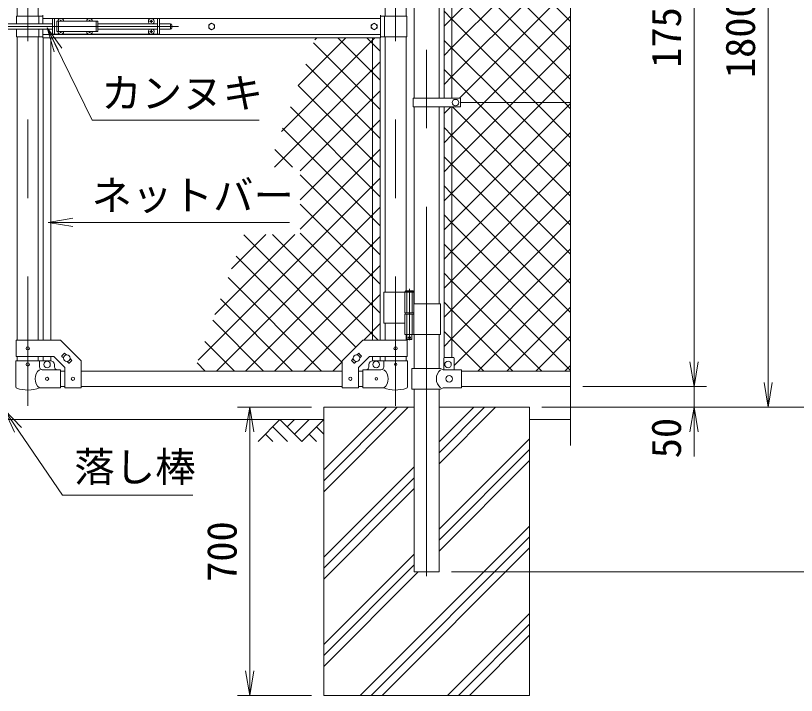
# Model space of a CAD drawing. Units: millimetres, scale not verified. Extents: x -6300 to 6300, y -4455 to 4455.
# Drawn here: x 2110 to 4008, y -1340 to 311 of the extents above; entities that cross this region are included whole.
import ezdxf
from ezdxf.enums import TextEntityAlignment as Align

# ---------------------------------------------------------------- set-up
doc = ezdxf.new("R2010")
doc.units = ezdxf.units.MM
doc.header["$LTSCALE"] = 30
doc.linetypes.add('DASHED', pattern=[7.5, 6, -1.5])
doc.linetypes.add('USER1', pattern=[50.8, 31.75, -6.35, 6.35, -6.35])
for name, color, linetype, lineweight in [('0-1_D-BMK', 2, 'USER1', 13), ('0-2_D-STR1', 1, 'Continuous', 18), ('0-3_D-STR3', 3, 'Continuous', 13), ('0-4_D-DCR-HCH', 7, 'Continuous', 9), ('0-5_D-BGD', 7, 'Continuous', 9), ('0-6_D-STR4', 7, 'Continuous', 9), ('0-7_D-STR-DIM', 7, 'Continuous', 9), ('0-8_0', 7, 'Continuous', 9), ('0-9_D-STR-TXT', 7, 'Continuous', 9), ('0-A_D-STR2', 7, 'Continuous', 9)]:
    doc.layers.add(name, color=color, linetype=linetype, lineweight=lineweight)
doc.styles.add('ＭＳ ゴシック', font='')
doc.styles.get('ＭＳ ゴシック').set_extended_font_data('MS Gothic')

# ---------------------------------------------------------------- blocks, each defined once
blk = doc.blocks.new('_Open')
at = {"layer": '0-8_0'}
blk.add_line((-30, 5), (0, 0), dxfattribs=at)
blk.add_lwpolyline([(-30, -5), (0, 0), (-30, 0)], dxfattribs=at)

msp = doc.modelspace()

# ---------------------------------------------------------------- linework, layer by layer
at = {"layer": '0-1_D-BMK'}
for p, q in [((3108.84, 2894.97), (3108.84, -1050.85)), ((2139.24, 1201.46), (2139.24, -636.94)), ((3033.44, 1201.46), (3033.44, -636.94)), ((1881.37, 284.73), (2505.82, 284.73)), ((3067, -352.86), (3067, -477.74)), ((3063.38, -470.77), (3070.63, -470.77))]:
    msp.add_line(p, q, dxfattribs=at)
at = {"layer": '0-2_D-STR1'}
for p, q in [((2113.84, 981.68), (2113.84, 309.73)), ((2164.64, 981.68), (2164.64, 309.73)), ((3008.04, 930.23), (3008.04, 309.73)), ((3058.84, 902.23), (3058.84, 309.73)), ((3078.59, 779.23), (3078.59, 110.23)), ((3139.09, 779.23), (3139.09, 110.23)), ((2113.84, 259.73), (2113.84, -477.22)), ((2164.64, 259.73), (2164.64, -477.22)), ((3008.04, 259.73), (3008.04, -360.77)), ((3058.84, 259.73), (3058.84, -357.77)), ((3078.59, 89.23), (3078.59, -388.77)), ((3139.09, 89.23), (3139.09, -388.77)), ((3008.04, -435.77), (3008.04, -477.22)), ((3058.84, -463.77), (3058.84, -477.22)), ((3078.59, -463.77), (3078.59, -546.17)), ((3139.09, -463.77), (3139.09, -546.17)), ((2113.84, -517.22), (2113.84, -527.27)), ((2164.64, -517.22), (2164.64, -527.27)), ((3008.04, -517.22), (3008.04, -527.27)), ((3058.84, -517.22), (3058.84, -527.27)), ((2229.24, -552.27), (2219.24, -552.27)), ((2903.44, -552.27), (2269.24, -552.27)), ((2953.44, -552.27), (2943.44, -552.27)), ((3193.84, -552.27), (3458.84, -552.27)), ((2229.24, -590.27), (2219.24, -590.27)), ((2903.44, -590.27), (2269.24, -590.27)), ((2953.44, -590.27), (2943.44, -590.27)), ((3078.59, -596.17), (3078.59, -1040.27)), ((3139.09, -596.17), (3139.09, -1040.27)), ((3193.84, -590.27), (3458.84, -590.27)), ((3078.59, -1040.27), (3139.09, -1040.27))]:
    msp.add_line(p, q, dxfattribs=at)
at = {"layer": '0-3_D-STR3'}
for p, q in [((3151.34, 779.23), (3151.34, 110.23)), ((3170.34, 779.23), (3170.34, 110.23)), ((2112.24, 309.73), (2112.24, 291.23)), ((2112.24, 309.73), (2176.34, 309.73)), ((2166.24, 309.73), (2166.24, 291.23)), ((2176.34, 291.23), (2176.34, 312.23)), ((2176.34, 304.23), (2996.34, 304.23)), ((2199.49, 303.73), (2199.49, 265.73)), ((2199.49, 303.73), (2216.89, 303.73)), ((2203.99, 303.73), (2203.99, 265.73)), ((2222.09, 303.73), (2286.89, 303.73)), ((2292.09, 303.73), (2459.49, 303.73)), ((2454.99, 303.73), (2454.99, 265.73)), ((2459.49, 303.73), (2459.49, 265.73)), ((2996.34, 257.23), (2996.34, 312.23)), ((3060.44, 309.73), (2996.34, 309.73)), ((3006.44, 309.73), (3006.44, 259.73)), ((3060.44, 309.73), (3060.44, 259.73)), ((2018.69, 291.23), (2199.49, 291.23)), ((2209.99, 297.23), (2209.99, 272.23)), ((2209.99, 297.23), (2309.99, 297.23)), ((2217.64, 297.64), (2216.34, 297.62)), ((2216.34, 297.62), (2216.34, 297.23)), ((2219.1, 300.38), (2219.07, 299.08)), ((2219.1, 300.38), (2219.89, 300.38)), ((2219.89, 300.38), (2219.91, 299.08)), ((2287.64, 297.64), (2286.34, 297.62)), ((2286.34, 297.62), (2286.34, 297.23)), ((2289.1, 300.38), (2289.07, 299.08)), ((2289.1, 300.38), (2289.89, 300.38)), ((2289.89, 300.38), (2289.91, 299.08)), ((2291.35, 297.64), (2292.64, 297.62)), ((2292.64, 297.62), (2292.64, 297.23)), ((2309.99, 297.23), (2309.99, 272.23)), ((2309.99, 291.23), (2454.99, 291.23)), ((2437.64, 297.64), (2436.34, 297.62)), ((2436.34, 297.62), (2436.34, 297.23)), ((2439.1, 300.38), (2439.07, 299.08)), ((2439.1, 294.08), (2439.07, 295.37)), ((2439.89, 300.38), (2439.1, 300.38)), ((2439.89, 294.08), (2439.1, 294.08)), ((2439.89, 300.38), (2439.91, 299.08)), ((2439.89, 294.08), (2439.91, 295.37)), ((2441.35, 296.81), (2442.64, 296.83)), ((2442.64, 296.83), (2442.64, 297.23)), ((2459.49, 291.23), (2486.49, 291.23)), ((2486.49, 291.23), (2486.49, 278.23)), ((2489.49, 288.23), (2489.49, 281.23)), ((2018.69, 278.23), (2199.49, 278.23)), ((2112.24, 278.23), (2112.24, 259.73)), ((2166.24, 278.23), (2166.24, 259.73)), ((2176.34, 257.23), (2176.34, 278.23)), ((2199.49, 265.73), (2216.89, 265.73)), ((2209.99, 272.23), (2309.99, 272.23)), ((2216.34, 271.83), (2216.34, 272.23)), ((2217.64, 271.81), (2216.34, 271.83)), ((2219.1, 269.08), (2219.07, 270.37)), ((2219.1, 269.08), (2219.89, 269.08)), ((2219.89, 269.08), (2219.91, 270.37)), ((2221.35, 271.81), (2222.64, 271.83)), ((2222.09, 265.73), (2286.89, 265.73)), ((2222.64, 271.83), (2222.64, 272.23)), ((2286.34, 271.83), (2286.34, 272.23)), ((2287.64, 271.81), (2286.34, 271.83)), ((2289.1, 269.08), (2289.07, 270.37)), ((2289.1, 269.08), (2289.89, 269.08)), ((2289.89, 269.08), (2289.91, 270.37)), ((2291.35, 271.81), (2292.64, 271.83)), ((2292.09, 265.73), (2459.49, 265.73)), ((2292.64, 271.83), (2292.64, 272.23)), ((2309.99, 278.23), (2454.99, 278.23)), ((2437.64, 272.64), (2436.34, 272.62)), ((2436.34, 272.62), (2436.34, 272.23)), ((2439.1, 275.38), (2439.07, 274.08)), ((2439.1, 269.08), (2439.07, 270.37)), ((2439.89, 275.38), (2439.1, 275.38)), ((2439.89, 269.08), (2439.1, 269.08)), ((2439.89, 275.38), (2439.91, 274.08)), ((2439.89, 269.08), (2439.91, 270.37)), ((2441.35, 272.64), (2442.64, 272.62)), ((2441.35, 271.81), (2442.64, 271.83)), ((2442.64, 272.62), (2442.64, 272.23)), ((2442.64, 271.83), (2442.64, 272.23)), ((2459.49, 278.23), (2486.49, 278.23)), ((2112.24, 259.73), (2176.34, 259.73)), ((2176.34, 265.23), (2996.34, 265.23)), ((2176.34, 257.23), (2996.34, 257.23)), ((2176.74, 257.23), (2176.74, -477.22)), ((2195.74, 257.23), (2195.74, -477.22)), ((2976.94, 257.23), (2976.94, -477.22)), ((2995.94, 257.23), (2995.94, -477.22)), ((3060.44, 259.73), (2996.34, 259.73)), ((3076.04, 110.23), (3076.04, 89.23)), ((3076.04, 110.23), (3190.84, 110.23)), ((3190.84, 110.23), (3190.84, 89.23)), ((3458.84, 99.73), (3190.84, 99.73)), ((3076.04, 89.23), (3190.84, 89.23)), ((3151.34, -519.85), (3151.34, 89.23)), ((3170.34, -519.17), (3170.34, 89.23)), ((3077, -358.77), (3057, -358.77)), ((3058, -357.77), (3076, -357.77)), ((3077, -358.77), (3076, -357.77)), ((3077, -358.77), (3077, -360.77)), ((3004.89, -360.77), (3004.89, -435.77)), ((3004.89, -360.77), (3077.8, -360.77)), ((3056.2, -360.77), (3056.2, -410.77)), ((3077.8, -360.77), (3077.8, -410.77)), ((3077.8, -388.77), (3142.14, -388.77)), ((3142.14, -388.77), (3142.14, -463.77)), ((3056.2, -410.77), (3077.8, -410.77)), ((3056.2, -413.77), (3077.8, -413.77)), ((3056.2, -413.77), (3056.2, -463.77)), ((3056.5, -410.77), (3056.5, -413.77)), ((3056.5, -413.77), (3077.5, -413.77)), ((3077.5, -410.77), (3077.5, -413.77)), ((3077.8, -413.77), (3077.8, -463.77)), ((3004.89, -435.77), (3056.09, -435.77)), ((3056.2, -463.77), (3142.14, -463.77)), ((3061, -463.77), (3061, -474.77)), ((2111.54, -517.22), (2111.54, -477.22)), ((3062, -475.77), (3061, -474.77)), ((3061.14, -517.22), (3061.14, -477.22)), ((3062, -475.77), (3072, -475.77)), ((3072, -475.77), (3073, -474.77)), ((2222.58, -515.21), (2228.23, -509.56)), ((2229.65, -509.56), (2233.36, -513.27)), ((2943.04, -509.56), (2939.32, -513.27)), ((2950.11, -515.21), (2944.45, -509.56)), ((2110.69, -527.27), (2167.79, -527.27)), ((2110.69, -527.27), (2110.69, -590.97)), ((2111.54, -517.22), (2202.67, -517.22)), ((2167.79, -527.27), (2167.79, -542.27)), ((2167.79, -527.27), (2194.24, -527.27)), ((2176.74, -517.22), (2176.74, -527.27)), ((2195.74, -517.22), (2195.74, -527.27)), ((2202.67, -517.22), (2229.24, -543.79)), ((2222.58, -516.63), (2226.29, -520.34)), ((2235.12, -529.18), (2238.84, -532.89)), ((2240.25, -532.89), (2245.91, -527.23)), ((2242.19, -522.1), (2245.91, -525.82)), ((2269.24, -593.47), (2269.24, -527.22)), ((2903.44, -593.47), (2903.44, -527.22)), ((2930.49, -522.1), (2926.78, -525.82)), ((2932.43, -532.89), (2926.78, -527.23)), ((2937.56, -529.18), (2933.85, -532.89)), ((2970.01, -517.22), (2943.44, -543.79)), ((2950.11, -516.63), (2946.39, -520.34)), ((3061.14, -517.22), (2970.01, -517.22)), ((2976.94, -517.22), (2976.94, -527.27)), ((3004.89, -527.27), (2978.44, -527.27)), ((2995.94, -517.22), (2995.94, -527.27)), ((3061.99, -527.27), (3004.89, -527.27)), ((3004.89, -527.27), (3004.89, -542.27)), ((3061.99, -527.27), (3061.99, -590.97)), ((3150.84, -521.17), (3150.84, -549.17)), ((3152.84, -519.17), (3173.84, -519.17)), ((3175.84, -521.17), (3175.84, -549.17)), ((2219.24, -549.27), (2174.79, -549.27)), ((2204.24, -542.27), (2204.24, -537.27)), ((2219.24, -593.27), (2219.24, -549.27)), ((2229.24, -593.47), (2229.24, -543.79)), ((2943.44, -593.47), (2943.44, -543.79)), ((2953.44, -549.27), (2997.89, -549.27)), ((2953.44, -593.27), (2953.44, -549.27)), ((2968.44, -542.27), (2968.44, -537.27)), ((3072.74, -546.17), (3142.64, -546.17)), ((3072.74, -546.17), (3072.74, -596.17)), ((3148.64, -549.17), (3142.64, -546.17)), ((3148.64, -549.17), (3193.84, -549.17)), ((3193.84, -593.17), (3193.84, -549.17)), ((2219.24, -593.27), (2167.79, -593.27)), ((2229.24, -593.47), (2269.24, -593.47)), ((2943.44, -593.47), (2903.44, -593.47)), ((2953.44, -593.27), (3004.89, -593.27)), ((3072.74, -596.17), (3142.64, -596.17)), ((3148.64, -593.17), (3142.64, -596.17)), ((3148.64, -593.17), (3193.84, -593.17))]:
    msp.add_line(p, q, dxfattribs=at)
at = {"layer": '0-3_D-STR3', "linetype": 'DASHED'}
for p, q in [((2214.49, 297.23), (2214.49, 272.23)), ((2305.49, 297.23), (2305.49, 272.23)), ((3060.7, -360.77), (3060.7, -410.77)), ((3073.3, -360.77), (3073.3, -410.77)), ((3060.7, -413.77), (3060.7, -463.77)), ((3073.3, -413.77), (3073.3, -463.77))]:
    msp.add_line(p, q, dxfattribs=at)
at = {"layer": '0-3_D-STR3'}
for points in [[(2221.35, 297.64), (2222.64, 297.62), (2222.64, 297.23)], [(2437.64, 296.81), (2436.34, 296.83), (2436.34, 297.23)], [(2441.35, 297.64), (2442.64, 297.62), (2442.64, 297.23)], [(2437.64, 271.81), (2436.34, 271.83), (2436.34, 272.23)], [(3058, -357.77), (3057, -358.77), (3057, -360.77)], [(3073, -463.77), (3073, -474.77), (3061, -474.77)], [(2111.54, -477.22), (2219.24, -477.22), (2269.24, -527.22)], [(3061.14, -477.22), (2953.44, -477.22), (2903.44, -527.22)]]:
    msp.add_lwpolyline(points, dxfattribs=at)
for points in [[(2586.34, 292.83), (2579.33, 288.78), (2579.33, 280.68), (2586.34, 276.63), (2593.36, 280.68), (2593.36, 288.78)], [(2981.34, 292.83), (2974.33, 288.78), (2974.33, 280.68), (2981.34, 276.63), (2988.36, 280.68), (2988.36, 288.78)]]:
    msp.add_lwpolyline(points, close=True, dxfattribs=at)
for centre, radius in [((2586.34, 284.73), 7.03), ((2981.34, 284.73), 7.03), ((3178.84, 99.73), 8), ((3067, -470.77), 2.5), ((2139.24, -497.22), 4), ((3033.44, -497.22), 4), ((2186.24, -536.27), 8), ((2234.24, -521.22), 8), ((2938.44, -521.22), 8), ((2986.44, -536.27), 8), ((3160.84, -536.17), 8), ((2139.24, -536.27), 4), ((3033.44, -536.27), 3), ((2186.24, -571.27), 4), ((2249.24, -571.22), 4), ((2923.44, -571.22), 4), ((2986.44, -571.27), 3), ((3163.84, -571.17), 8)]:
    msp.add_circle(centre, radius, dxfattribs=at)
for centre, radius, start, end in [((2219.49, 297.23), 7, 0, 180), ((2289.49, 297.23), 7, 0, 180), ((2439.49, 297.23), 7, 0, 180), ((2217.59, 299.13), 1.49, 270, 0), ((2221.4, 299.13), 1.49, 180, 270), ((2287.59, 299.13), 1.49, 270, 0), ((2291.4, 299.13), 1.49, 180, 270), ((2439.49, 297.23), 7, 180, 238.99728), ((2437.59, 299.13), 1.49, 270, 0), ((2437.59, 295.32), 1.49, 0, 90), ((2441.4, 299.13), 1.49, 180, 270), ((2441.4, 295.32), 1.49, 90, 180), ((2439.49, 297.23), 7, 301.00272, 0), ((2486.49, 288.23), 3, 0, 90), ((2219.49, 272.23), 7, 180, 0), ((2217.59, 270.32), 1.49, 0, 90), ((2221.4, 270.32), 1.49, 90, 180), ((2289.49, 272.23), 7, 180, 0), ((2287.59, 270.32), 1.49, 0, 90), ((2291.4, 270.32), 1.49, 90, 180), ((2439.49, 272.23), 7, 121.00272, 180), ((2439.49, 272.23), 7, 180, 0), ((2437.59, 274.13), 1.49, 270, 0), ((2437.59, 270.32), 1.49, 0, 90), ((2441.4, 274.13), 1.49, 180, 270), ((2441.4, 270.32), 1.49, 90, 180), ((2439.49, 272.23), 7, 0, 58.99728), ((2486.49, 281.23), 3, 270, 0), ((2228.94, -510.26), 1, 45, 135), ((2943.75, -510.26), 1, 45, 135), ((2194.24, -537.27), 10, 0, 90), ((2223.28, -515.92), 1, 135, 225), ((2245.2, -526.53), 1, 315, 45), ((2927.48, -526.53), 1, 135, 225), ((2949.4, -515.92), 1, 315, 45), ((2978.44, -537.27), 10, 90, 180), ((3152.84, -521.17), 2, 90, 180), ((3173.84, -521.17), 2, 0, 90), ((2185.99, -571.27), 28.55, 129.59418, 230.40582), ((2174.79, -542.27), 7, 180, 270), ((2211.24, -542.27), 7, 180, 270), ((2239.55, -532.18), 1, 225, 315), ((2933.14, -532.18), 1, 225, 315), ((2961.44, -542.27), 7, 270, 0), ((2997.89, -542.27), 7, 270, 0), ((2986.7, -571.27), 28.55, 309.59418, 50.40582), ((3161.23, -571.17), 28.8, 130.19176, 229.80824), ((2113.99, -590.97), 3.3, 180, 250.77949), ((2139.24, -518.54), 80, 250.77949, 290.9084), ((3033.44, -518.54), 80, 249.0916, 289.22051), ((3058.69, -590.97), 3.3, 289.22051, 0)]:
    msp.add_arc(centre, radius, start, end, dxfattribs=at)
at = {"layer": '0-4_D-DCR-HCH'}
for p, q in [((2858.84, -845.53), (3064.1, -640.27)), ((2858.84, -819.01), (3037.58, -640.27)), ((2858.84, -792.5), (3011.06, -640.27)), ((3139.09, -777.41), (3276.23, -640.27)), ((3139.09, -750.89), (3249.71, -640.27)), ((3139.09, -724.38), (3223.2, -640.27)), ((2752.42, -670.27), (2699.21, -723.49)), ((2752.42, -670.27), (2805.63, -723.49)), ((2770.16, -688.01), (2787.89, -670.27)), ((2787.89, -705.75), (2823.37, -670.27)), ((2805.63, -723.49), (2858.84, -670.27)), ((2734.68, -688.01), (2770.32, -723.49)), ((2841.1, -688.01), (2858.84, -705.67)), ((2716.94, -705.75), (2734.76, -723.49)), ((2823.37, -705.75), (2841.19, -723.49)), ((3139.09, -936.51), (3358.84, -716.76)), ((3139.09, -963.03), (3358.84, -743.28)), ((3139.09, -989.54), (3358.84, -769.79)), ((2858.84, -1004.63), (3078.59, -784.88)), ((2858.84, -1031.14), (3078.59, -811.39)), ((2858.84, -1057.66), (3078.59, -837.91)), ((2947.46, -1340.27), (3358.84, -928.89)), ((2973.98, -1340.27), (3358.84, -955.41)), ((3000.49, -1340.27), (3358.84, -981.93)), ((2858.84, -1216.76), (3078.59, -997.01)), ((2858.84, -1243.28), (3078.59, -1023.53)), ((2858.84, -1269.79), (3088.36, -1040.27)), ((3159.59, -1340.27), (3358.84, -1141.02)), ((3186.11, -1340.27), (3358.84, -1167.54)), ((3212.63, -1340.27), (3358.84, -1194.06))]:
    msp.add_line(p, q, dxfattribs=at)
at = {"layer": '0-5_D-BGD'}
for p, q in [((1358.84, -670.27), (2858.84, -670.27)), ((3358.84, -670.27), (3458.84, -670.27))]:
    msp.add_line(p, q, dxfattribs=at)
at = {"layer": '0-6_D-STR4'}
for p, q in [((2858.84, -640.27), (2858.84, -1340.27)), ((3078.59, -640.27), (2858.84, -640.27)), ((3358.84, -640.27), (3139.09, -640.27)), ((3358.84, -640.27), (3358.84, -1340.27)), ((2858.84, -1340.27), (3358.84, -1340.27))]:
    msp.add_line(p, q, dxfattribs=at)
at = {"layer": '0-7_D-STR-DIM'}
for p, q in [((3458.84, -733.27), (3458.84, 1109.07)), ((3758.84, -530.27), (3758.84, 1099.73)), ((3938.84, 1099.73), (3938.84, -580.27)), ((3758.84, -530.27), (3758.84, -470.27)), ((3488.84, -590.27), (3788.84, -590.27)), ((3488.84, -590.27), (3788.84, -590.27)), ((3758.84, -640.27), (3758.84, -590.27)), ((2828.84, -640.27), (2648.84, -640.27)), ((3388.84, -640.27), (3788.84, -640.27)), ((3388.84, -640.27), (4148.84, -640.27)), ((3388.84, -640.27), (4148.84, -640.27)), ((3388.84, -640.27), (3968.84, -640.27)), ((2678.84, -700.27), (2678.84, -1280.27)), ((3758.84, -700.27), (3758.84, -760.27)), ((3169.09, -1040.27), (4328.84, -1040.27)), ((3169.09, -1040.27), (4148.84, -1040.27)), ((2828.84, -1340.27), (2648.84, -1340.27))]:
    msp.add_line(p, q, dxfattribs=at)
at = {"layer": '0-9_D-STR-TXT'}
msp.add_line((2775.21, -191.1), (2191.31, -191.1), dxfattribs=at)
for points in [[(2702, 57.23), (2296.05, 57.23), (2187.42, 279.39)], [(2540.21, -853.58), (2223.72, -853.58), (2082.85, -647.37)]]:
    msp.add_lwpolyline(points, dxfattribs=at)
at = {"layer": '0-A_D-STR2'}
for p, q in [((3170.34, 304.3), (3458.84, 592.8)), ((3458.84, 297.09), (3170.34, 585.59)), ((3170.34, 233.59), (3458.84, 522.09)), ((3458.84, 226.38), (3170.34, 514.88)), ((3170.34, 162.88), (3458.84, 451.38)), ((3458.84, 155.67), (3170.34, 444.17)), ((3188.4, 110.23), (3458.84, 380.67)), ((3444.08, 99.73), (3170.34, 373.46)), ((3170.34, 302.75), (3151.34, 321.75)), ((3151.34, 285.3), (3170.34, 304.3)), ((3248.61, 99.73), (3458.84, 309.96)), ((3373.37, 99.73), (3170.34, 302.75)), ((2755.97, 29.9), (2983.29, 257.23)), ((2796.45, 141.09), (2912.58, 257.23)), ((2836.93, 252.28), (2841.87, 257.23)), ((2995.94, 153.93), (2892.65, 257.23)), ((2995.94, 224.65), (2963.36, 257.23)), ((3170.34, 232.04), (3151.34, 251.04)), ((2995.94, 83.22), (2834.25, 244.92)), ((3151.34, 214.59), (3170.34, 233.59)), ((3302.66, 99.73), (3170.34, 232.04)), ((3319.32, 99.73), (3458.84, 239.25)), ((2739.33, -57.45), (2995.94, 199.16)), ((2995.94, 12.51), (2815.38, 193.08)), ((3170.34, 161.33), (3151.34, 180.33)), ((3151.34, 143.88), (3170.34, 162.88)), ((3231.95, 99.73), (3170.34, 161.33)), ((3390.03, 99.73), (3458.84, 168.54)), ((2995.94, -58.2), (2796.5, 141.24)), ((2801.54, -65.95), (2995.94, 128.45)), ((3170.34, 21.46), (3248.61, 99.73)), ((3170.34, -49.25), (3319.32, 99.73)), ((3170.34, -119.96), (3390.03, 99.73)), ((3170.34, -190.67), (3458.84, 97.83)), ((3458.84, -127.17), (3231.95, 99.73)), ((3458.84, -56.46), (3302.66, 99.73)), ((3458.84, 14.25), (3373.37, 99.73)), ((3458.84, 84.96), (3444.08, 99.73)), ((2995.94, -128.91), (2777.63, 89.4)), ((3151.34, 73.17), (3167.4, 89.23)), ((3458.84, -197.88), (3171.74, 89.23)), ((2801.54, -136.66), (2995.94, 57.74)), ((3170.34, 19.91), (3151.34, 38.91)), ((2995.94, -199.62), (2758.76, 37.56)), ((3151.34, 2.46), (3170.34, 21.46)), ((3170.34, -261.38), (3458.84, 27.12)), ((3458.84, -268.59), (3170.34, 19.91)), ((2783.06, -57.45), (2739.89, -14.27)), ((2801.54, -207.37), (2995.94, -12.97)), ((3170.34, -50.8), (3151.34, -31.8)), ((3151.34, -68.25), (3170.34, -49.25)), ((3170.34, -332.09), (3458.84, -43.59)), ((3458.84, -339.3), (3170.34, -50.8)), ((2553.57, -526.05), (2995.94, -83.68)), ((2995.94, -270.33), (2801.54, -75.93)), ((3170.34, -121.51), (3151.34, -102.51)), ((3151.34, -138.96), (3170.34, -119.96)), ((3170.34, -402.8), (3458.84, -114.3)), ((3458.84, -410.01), (3170.34, -121.51)), ((2995.94, -341.04), (2801.54, -146.64)), ((2598.06, -552.27), (2995.94, -154.39)), ((3170.34, -192.22), (3151.34, -173.22)), ((3170.34, -473.51), (3458.84, -185.01)), ((3151.34, -209.67), (3170.34, -190.67)), ((3458.84, -480.72), (3170.34, -192.22)), ((2594.05, -414.86), (2788.57, -220.34)), ((2634.53, -303.67), (2717.86, -220.34)), ((2936.72, -493.95), (2664.4, -221.63)), ((2668.77, -552.27), (2995.94, -225.1)), ((2990.7, -477.22), (2733.82, -220.34)), ((2995.94, -411.75), (2801.54, -217.35)), ((3170.34, -262.93), (3151.34, -243.93)), ((3151.34, -280.38), (3170.34, -261.38)), ((3458.84, -551.43), (3170.34, -262.93)), ((3175.84, -538.72), (3458.84, -255.72)), ((2903.44, -531.38), (2645.53, -273.47)), ((2739.48, -552.27), (2995.94, -295.81)), ((3170.34, -333.64), (3151.34, -314.64)), ((2853.62, -552.27), (2626.65, -325.3)), ((3151.34, -351.09), (3170.34, -332.09)), ((3388.97, -552.27), (3170.34, -333.64)), ((3233, -552.27), (3458.84, -326.43)), ((2782.91, -552.27), (2607.78, -377.14)), ((2810.19, -552.27), (2995.94, -366.52)), ((3170.34, -404.36), (3151.34, -385.36)), ((3303.71, -552.27), (3458.84, -397.14)), ((3151.34, -421.8), (3170.34, -402.8)), ((3318.26, -552.27), (3170.34, -404.36)), ((2712.2, -552.27), (2588.91, -428.98)), ((2955.95, -477.22), (2995.94, -437.23)), ((3170.34, -475.07), (3151.34, -456.07)), ((3151.34, -492.51), (3170.34, -473.51)), ((3374.42, -552.27), (3458.84, -467.86)), ((2641.49, -552.27), (2570.04, -480.82)), ((3247.55, -552.27), (3170.34, -475.07)), ((2880.9, -552.27), (2903.44, -529.73)), ((2570.78, -552.27), (2551.17, -532.66)), ((3445.13, -552.27), (3458.84, -538.57))]:
    msp.add_line(p, q, dxfattribs=at)

# ---------------------------------------------------------------- block references
at = {"layer": '0-7_D-STR-DIM', "xscale": 2, "yscale": 2}
for p, rotation in [((3758.84, -590.27), 270), ((3758.84, -590.27), 270), ((3938.84, -640.27), 270), ((2678.84, -640.27), 90), ((3758.84, -640.27), 90), ((2678.84, -1340.27), 270)]:
    msp.add_blockref('_Open', p, dxfattribs=dict(at, rotation=rotation))
at = {"layer": '0-9_D-STR-TXT', "xscale": 2, "yscale": 2}
for p, rotation in [((2186.54, 281.18), 116.05771), ((2189.31, -191.1), 180), ((2081.72, -645.72), 124.33966)]:
    msp.add_blockref('_Open', p, dxfattribs=dict(at, rotation=rotation))

# ---------------------------------------------------------------- texts
at = {"layer": '0-7_D-STR-DIM', "style": 'ＭＳ ゴシック'}
for s, p in [('1750', (3748.72, 184.38)), ('1800', (3928.72, 159.38)), ('50', (3748.72, -764.21)), ('700', (2668.72, -1064.52))]:
    msp.add_text(s, height=72.14, rotation=90, dxfattribs=at).set_placement(p, align=Align.BOTTOM_LEFT)
at = {"layer": '0-9_D-STR-TXT', "style": 'ＭＳ ゴシック'}
for s, p in [('カンヌキ', (2317.87, 65.34)), ('ネットバー', (2294.37, -183.18)), ('落し棒', (2252.39, -842.99))]:
    msp.add_text(s, height=72.14, dxfattribs=at).set_placement(p, align=Align.BOTTOM_LEFT)

doc.saveas('drawing.dxf')
